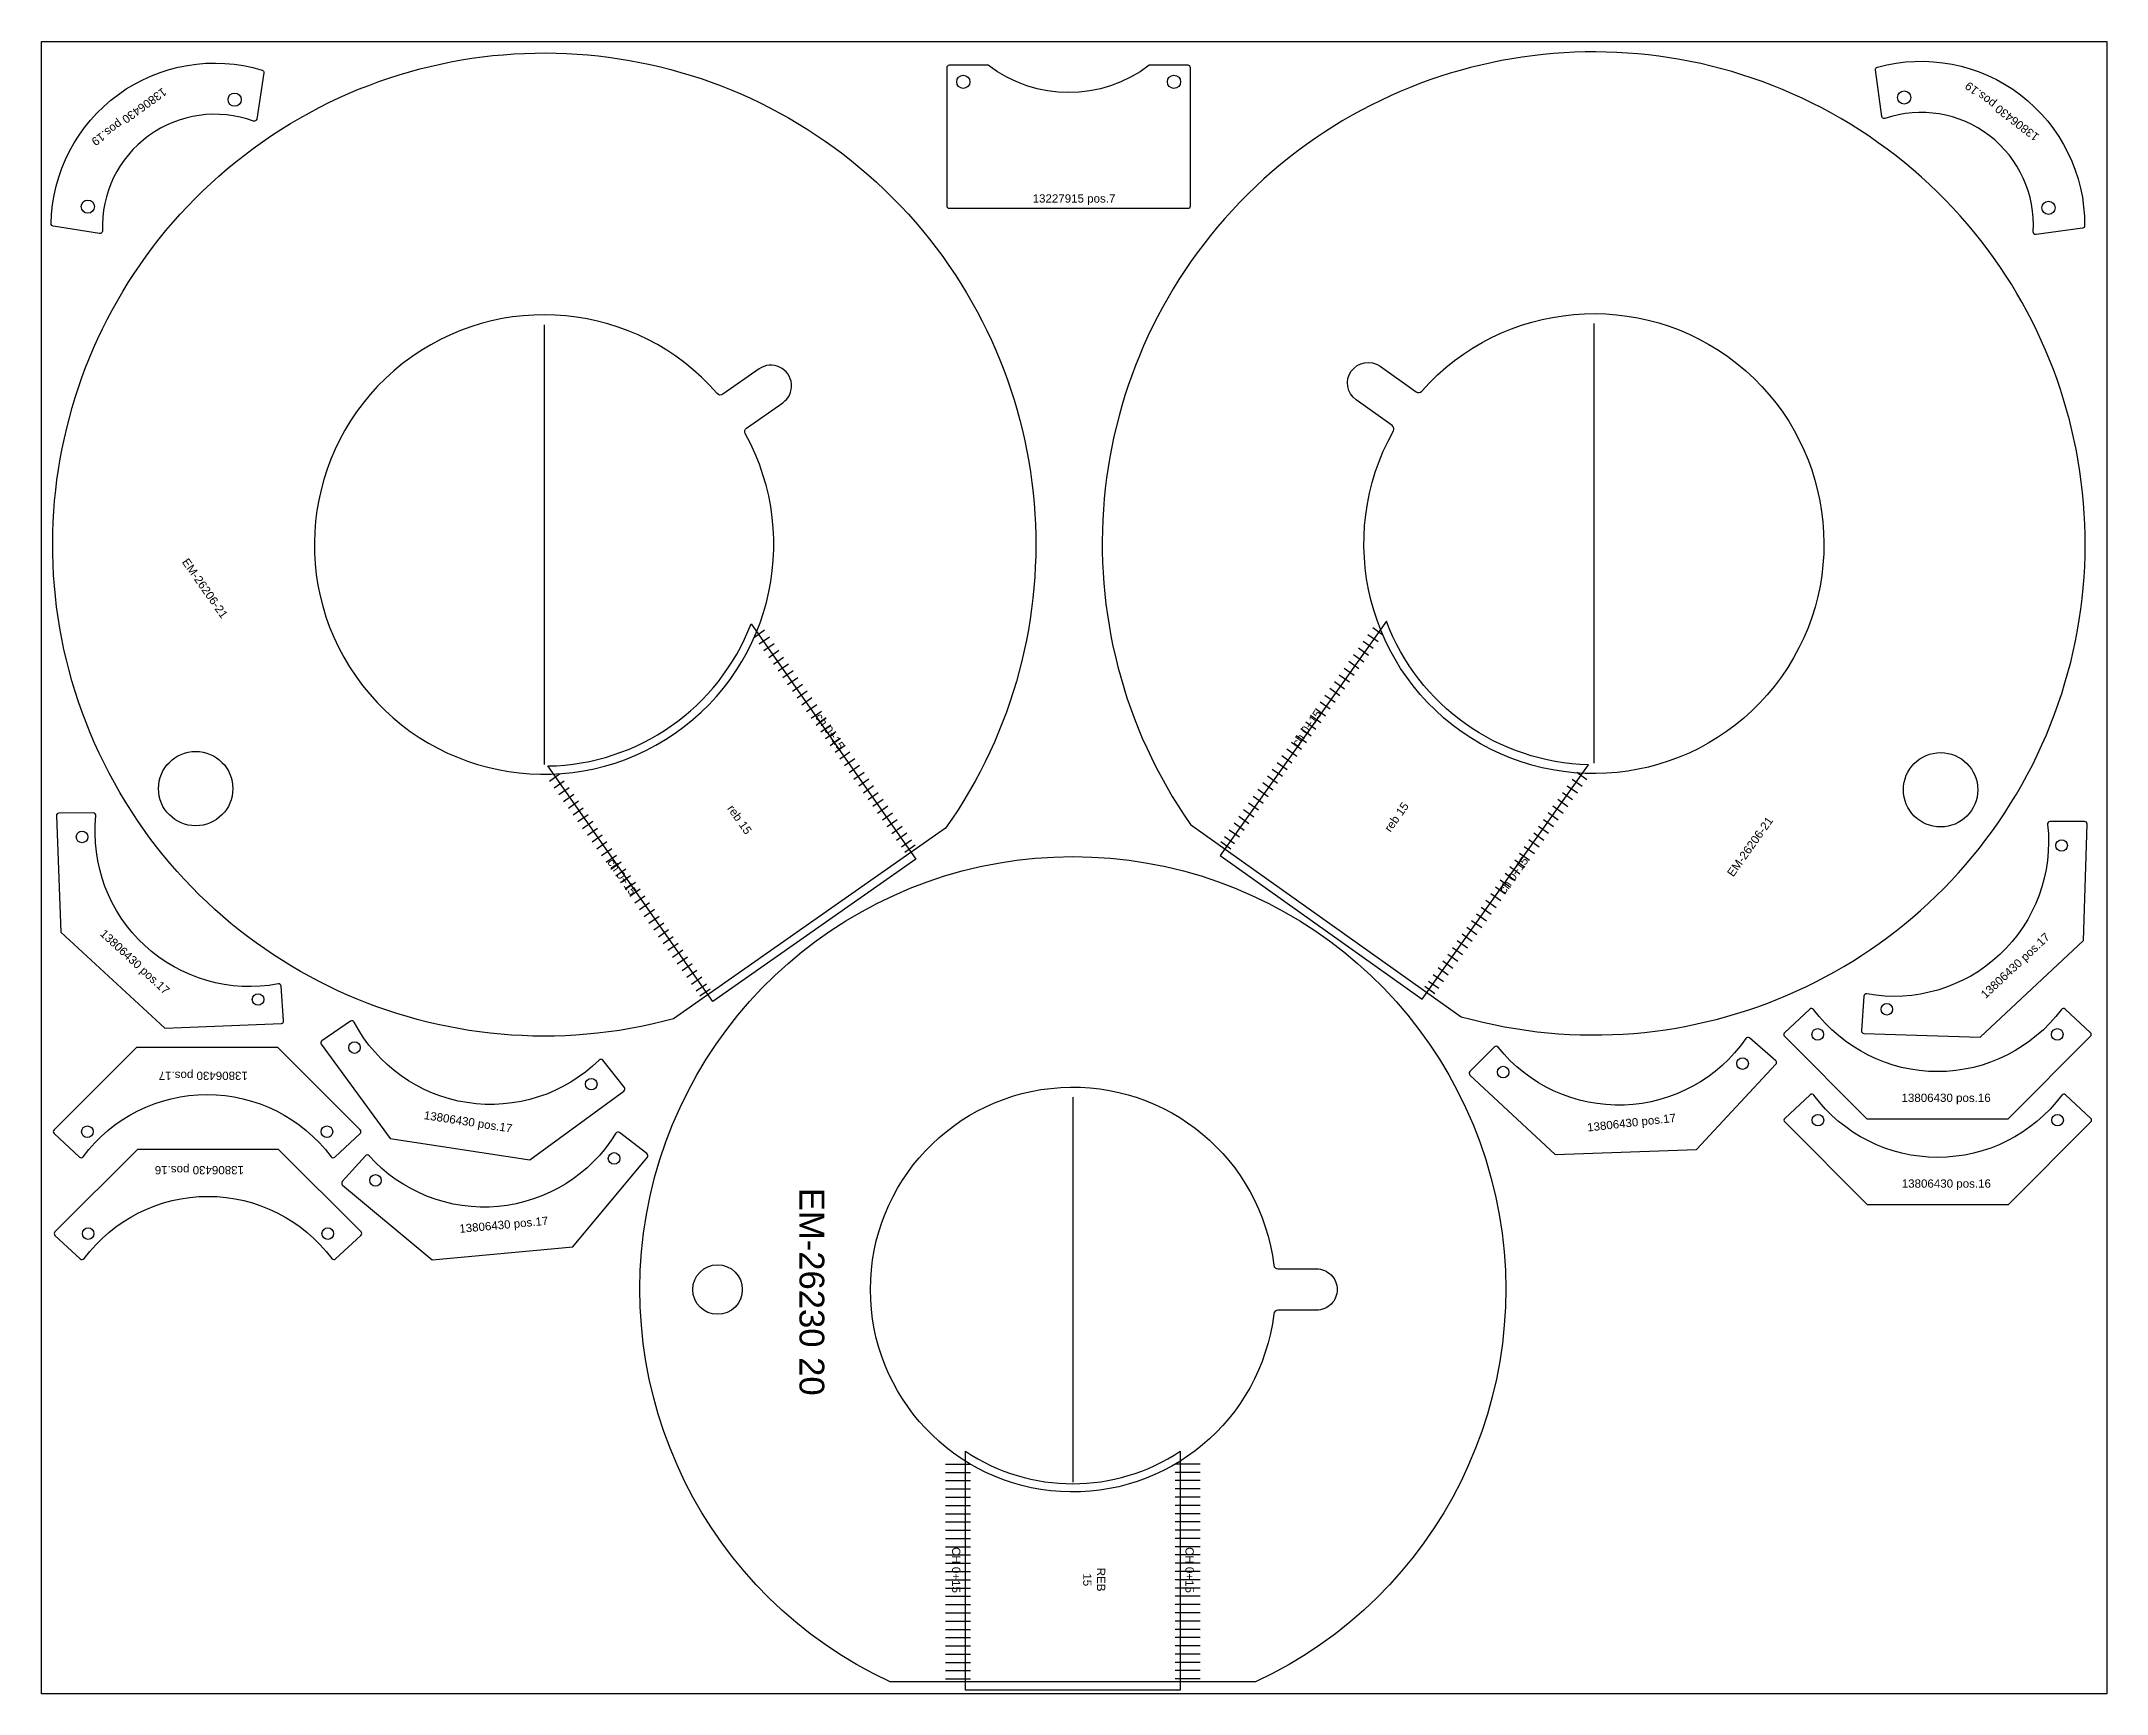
# Model space of a CAD drawing. Header units: millimetres. Extents: x 11127 to 13627, y 2530 to 4530.
import ezdxf

# ---------------------------------------------------------------- set-up
doc = ezdxf.new("R2010")
doc.units = ezdxf.units.MM
for name, color, linetype in [('13227915', 7, 'Continuous'), ('13806430', 7, 'Continuous'), ('Chanfro', 1, 'Continuous'), ('EM-26206-21', 7, 'Continuous'), ('EM-26230 20', 7, 'Continuous'), ('Rebaixo', 6, 'Continuous'), ('Texto', 3, 'Continuous')]:
    doc.layers.add(name, color=color, linetype=linetype)
doc.styles.get("Standard").update_dxf_attribs({"font": 'arial.ttf'})

msp = doc.modelspace()

# ---------------------------------------------------------------- linework, layer by layer
for p, q in [((11735.3, 4186.7), (11735.3, 3654.7)), ((13005.7, 4188.2), (13005.7, 3656.2)), ((12375.1, 3252), (12375.1, 2786))]:
    msp.add_line(p, q)
msp.add_lwpolyline([(11126.6, 4529.8), (13626.6, 4529.8), (13626.6, 2529.8), (11126.6, 2529.8)], close=True)
at = {"layer": '13227915', "color": 1}
msp.add_lwpolyline([(12222.6, 4497.8), (12222.6, 4330.8, 0.414214), (12225.6, 4327.8), (12514.6, 4327.8, 0.414214), (12517.6, 4330.8), (12517.6, 4497.8, 0.414214), (12514.6, 4500.8), (12467.5, 4500.8, -0.339091), (12272.8, 4500.8), (12225.6, 4500.8, 0.414214)], format="xyb", close=True, dxfattribs=at)
for centre in [(12242.6, 4480.8), (12497.6, 4480.8)]:
    msp.add_circle(centre, 8, dxfattribs=at)
at = {"layer": '13806430', "color": 1}
for points in [[(11387.3, 4435.6, -0.473382), (11383.3, 4433.2, 0.533821), (11200.6, 4300.2, -0.473382), (11197.1, 4297.1), (11141, 4306, -0.373642), (11138.5, 4309.1, -0.497593), (11393.8, 4495, -0.373642), (11395.9, 4491.7)], [(13541, 4296, -0.473382), (13537.6, 4299.2, 0.533821), (13358.1, 4436.5, -0.473382), (13354.2, 4438.9), (13346.8, 4495.2, -0.373642), (13349, 4498.5, -0.497593), (13599.9, 4306.6, -0.373642), (13597.3, 4303.7)], [(11276, 3335.5), (11417.1, 3341.1, 0.424939), (11419.9, 3344.3), (11416.7, 3386.2, 0.446573), (11413.2, 3388.9, -0.502371), (11192.7, 3592.5, 0.446573), (11189.7, 3595.8), (11147.8, 3595.6, 0.424939), (11144.8, 3592.5), (11150.4, 3451.5)], [(13598.4, 3441.4), (13602.9, 3582.4, 0.424939), (13599.9, 3585.5), (13557.9, 3585.4, 0.446573), (13555, 3582, -0.502371), (13336.1, 3376.8, 0.446573), (13332.5, 3374.1), (13329.7, 3332.2, 0.424939), (13332.6, 3329), (13473.6, 3324.4)], [(13236.5, 3325.6), (13336.3, 3225.8), (13507.3, 3225.8), (13607.1, 3325.6, 0.424939), (13607, 3329.9), (13576.3, 3358.5, 0.446573), (13571.8, 3358.1, -0.502371), (13271.8, 3358.1, 0.446573), (13267.3, 3358.5), (13236.6, 3329.9, 0.424939)], [(11717.9, 3175.9), (11831.8, 3259.3, 0.424939), (11832.4, 3263.6), (11806.3, 3296.5, 0.446573), (11801.9, 3296.8, -0.502371), (11505.3, 3342.6, 0.446573), (11501, 3343.7), (11466.3, 3320.1, 0.424939), (11465.5, 3315.9), (11548.9, 3202)], [(11241.8, 3312), (11142, 3212.2, 0.424939), (11142, 3207.9), (11172.8, 3179.3, 0.446573), (11177.2, 3179.7, -0.502371), (11477.3, 3179.7, 0.446573), (11481.7, 3179.3), (11512.5, 3207.9, 0.424939), (11512.6, 3212.2), (11412.8, 3312)], [(13130, 3188.4), (13226.2, 3291.7, 0.424939), (13226, 3296), (13194.2, 3323.5, 0.446573), (13189.8, 3322.9, -0.502371), (12889.9, 3312.3, 0.446573), (12885.5, 3312.6), (12855.7, 3282.9, 0.424939), (12855.8, 3278.6), (12959.1, 3182.4)], [(13236.8, 3221.8), (13336.6, 3122), (13507.6, 3122), (13607.4, 3221.8, 0.424939), (13607.3, 3226.1), (13576.6, 3254.7, 0.446573), (13572.1, 3254.3, -0.502371), (13272.1, 3254.3, 0.446573), (13267.7, 3254.7), (13236.9, 3226.1, 0.424939)], [(11770, 3070.7), (11860.2, 3179.2, 0.424939), (11859.7, 3183.5), (11826.5, 3209.1, 0.446573), (11822.1, 3208.3, -0.502371), (11523.3, 3180.9, 0.446573), (11518.9, 3180.9), (11490.9, 3149.6, 0.424939), (11491.2, 3145.3), (11599.7, 3055)], [(11513.6, 3088.9), (11413.8, 3188.7), (11242.8, 3188.7), (11143, 3088.9, 0.424939), (11143.1, 3084.6), (11173.8, 3056, 0.446573), (11178.3, 3056.4, -0.502371), (11478.3, 3056.4, 0.446573), (11482.8, 3056), (11513.5, 3084.6, 0.424939)]]:
    msp.add_lwpolyline(points, format="xyb", close=True, dxfattribs=at)
for centre, radius in [((11360.6, 4459.2), 8), ((13381.4, 4461.9), 8), ((11182.8, 4329.7), 8), ((13556.1, 4328.3), 8), ((11175.9, 3566.8), 7), ((13572, 3556.5), 7), ((11388.9, 3370.1), 7), ((13360.4, 3358.2), 7), ((13276.8, 3327.8), 7), ((13566.8, 3327.8), 7), ((11505.7, 3311.9), 7), ((12896, 3282.2), 7), ((13185.8, 3292.5), 7), ((11792.3, 3267.6), 7), ((13277.1, 3224), 7), ((13567.1, 3224), 7), ((11182.3, 3210), 7), ((11472.3, 3210), 7), ((11819.9, 3177.7), 7), ((11531.1, 3151.1), 7), ((11183.3, 3086.7), 7), ((11473.3, 3086.7), 7)]:
    msp.add_circle(centre, radius, dxfattribs=at)
at = {"layer": 'Chanfro'}
for p, q in [((12002.1, 3816.9), (11989.8, 3808.3)), ((12007.8, 3808.7), (11995.5, 3800.1)), ((12013.5, 3800.5), (12001.3, 3791.9)), ((12726.6, 3803.8), (12738.8, 3795.2)), ((12732.4, 3812), (12744.6, 3803.3)), ((12738.2, 3820.2), (12750.4, 3811.5)), ((12019.3, 3792.3), (12007, 3783.7)), ((12025, 3784.1), (12012.7, 3775.5)), ((12030.8, 3775.9), (12018.5, 3767.3)), ((12709.2, 3779.4), (12721.5, 3770.7)), ((12715, 3787.5), (12727.3, 3778.9)), ((12720.8, 3795.7), (12733.1, 3787)), ((12036.5, 3767.8), (12024.2, 3759.2)), ((12042.2, 3759.6), (12029.9, 3751)), ((12048, 3751.4), (12035.7, 3742.8)), ((12691.9, 3754.9), (12704.1, 3746.2)), ((12697.7, 3763.1), (12709.9, 3754.4)), ((12703.5, 3771.2), (12715.7, 3762.6)), ((12053.7, 3743.2), (12041.4, 3734.6)), ((12059.4, 3735), (12047.1, 3726.4)), ((12065.2, 3726.8), (12052.9, 3718.2)), ((12674.5, 3730.5), (12686.7, 3721.8)), ((12680.3, 3738.6), (12692.5, 3729.9)), ((12686.1, 3746.8), (12698.3, 3738.1)), ((12070.9, 3718.6), (12058.6, 3710)), ((12076.6, 3710.4), (12064.3, 3701.8)), ((12082.4, 3702.2), (12070.1, 3693.6)), ((12657.1, 3706), (12669.4, 3697.3)), ((12662.9, 3714.2), (12675.2, 3705.5)), ((12668.7, 3722.3), (12680.9, 3713.6)), ((12088.1, 3694), (12075.8, 3685.4)), ((12093.8, 3685.8), (12081.6, 3677.2)), ((12099.6, 3677.6), (12087.3, 3669)), ((12639.8, 3681.6), (12652, 3672.9)), ((12645.6, 3689.7), (12657.8, 3681)), ((12651.3, 3697.9), (12663.6, 3689.2)), ((12105.3, 3669.5), (12093, 3660.9)), ((12111.1, 3661.3), (12098.8, 3652.7)), ((12116.8, 3653.1), (12104.5, 3644.5)), ((12622.4, 3657.1), (12634.6, 3648.4)), ((12628.2, 3665.2), (12640.4, 3656.6)), ((12634, 3673.4), (12646.2, 3664.7)), ((11741.6, 3634.5), (11753.9, 3643.1)), ((11747.3, 3626.3), (11759.6, 3634.9)), ((11753.1, 3618.1), (11765.3, 3626.7)), ((12122.5, 3644.9), (12110.2, 3636.3)), ((12128.3, 3636.7), (12116, 3628.1)), ((12134, 3628.5), (12121.7, 3619.9)), ((12605, 3632.6), (12617.2, 3624)), ((12610.8, 3640.8), (12623, 3632.1)), ((12616.6, 3648.9), (12628.8, 3640.3)), ((12985.9, 3619.7), (12973.7, 3628.4)), ((12991.7, 3627.9), (12979.4, 3636.5)), ((12997.5, 3636), (12985.2, 3644.7)), ((11758.8, 3609.9), (11771.1, 3618.5)), ((11764.5, 3601.7), (11776.8, 3610.4)), ((11770.3, 3593.6), (11782.5, 3602.2)), ((12139.7, 3620.3), (12127.4, 3611.7)), ((12145.5, 3612.1), (12133.2, 3603.5)), ((12151.2, 3603.9), (12138.9, 3595.3)), ((12581.9, 3600), (12594.1, 3591.3)), ((12587.6, 3608.2), (12599.9, 3599.5)), ((12593.4, 3616.3), (12605.7, 3607.6)), ((12599.2, 3624.5), (12611.5, 3615.8)), ((12968.5, 3595.2), (12956.3, 3603.9)), ((12974.3, 3603.4), (12962.1, 3612.1)), ((12980.1, 3611.6), (12967.9, 3620.2)), ((11776, 3585.4), (11788.3, 3594)), ((11781.7, 3577.2), (11794, 3585.8)), ((11787.5, 3569), (11799.8, 3577.6)), ((12156.9, 3595.7), (12144.6, 3587.1)), ((12162.7, 3587.5), (12150.4, 3578.9)), ((12168.4, 3579.4), (12156.1, 3570.7)), ((12564.5, 3575.6), (12576.7, 3566.9)), ((12570.3, 3583.7), (12582.5, 3575)), ((12576.1, 3591.9), (12588.3, 3583.2)), ((12951.1, 3570.8), (12938.9, 3579.5)), ((12956.9, 3578.9), (12944.7, 3587.6)), ((12962.7, 3587.1), (12950.5, 3595.8)), ((11793.2, 3560.8), (11805.5, 3569.4)), ((11798.9, 3552.6), (11811.2, 3561.2)), ((11804.7, 3544.4), (11817, 3553)), ((12174.1, 3571.2), (12161.9, 3562.6)), ((12179.9, 3563), (12167.6, 3554.4)), ((12184.3, 3556.7), (12172, 3548.1)), ((12554.2, 3561.2), (12566.5, 3552.5)), ((12558.7, 3567.4), (12570.9, 3558.7)), ((12933.8, 3546.3), (12921.5, 3555)), ((12939.6, 3554.5), (12927.3, 3563.2)), ((12945.3, 3562.6), (12933.1, 3571.3)), ((11810.4, 3536.2), (11822.7, 3544.8)), ((11816.1, 3528), (11828.4, 3536.6)), ((11821.9, 3519.8), (11834.2, 3528.4)), ((12916.4, 3521.9), (12904.2, 3530.6)), ((12922.2, 3530), (12910, 3538.7)), ((12928, 3538.2), (12915.7, 3546.9)), ((11827.6, 3511.6), (11839.9, 3520.2)), ((11833.3, 3503.5), (11845.6, 3512.1)), ((11839.1, 3495.3), (11851.4, 3503.9)), ((12899, 3497.4), (12886.8, 3506.1)), ((12904.8, 3505.6), (12892.6, 3514.3)), ((12910.6, 3513.7), (12898.4, 3522.4)), ((11844.8, 3487.1), (11857.1, 3495.7)), ((11850.6, 3478.9), (11862.8, 3487.5)), ((11856.3, 3470.7), (11868.6, 3479.3)), ((12881.7, 3473), (12869.4, 3481.6)), ((12887.4, 3481.1), (12875.2, 3489.8)), ((12893.2, 3489.3), (12881, 3497.9)), ((11862, 3462.5), (11874.3, 3471.1)), ((11867.8, 3454.3), (11880.1, 3462.9)), ((11873.5, 3446.1), (11885.8, 3454.7)), ((12864.3, 3448.5), (12852, 3457.2)), ((12870.1, 3456.7), (12857.8, 3465.3)), ((12875.9, 3464.8), (12863.6, 3473.5)), ((11879.2, 3437.9), (11891.5, 3446.5)), ((11885, 3429.7), (11897.3, 3438.3)), ((11890.7, 3421.5), (11903, 3430.1)), ((12846.9, 3424), (12834.7, 3432.7)), ((12852.7, 3432.2), (12840.5, 3440.9)), ((12858.5, 3440.3), (12846.3, 3449)), ((11896.4, 3413.3), (11908.7, 3421.9)), ((11902.2, 3405.2), (11914.5, 3413.8)), ((11907.9, 3397), (11920.2, 3405.6)), ((12823.7, 3391.4), (12811.5, 3400.1)), ((12829.5, 3399.6), (12817.3, 3408.3)), ((12835.3, 3407.7), (12823.1, 3416.4)), ((12841.1, 3415.9), (12828.9, 3424.6)), ((11913.6, 3388.8), (11925.9, 3397.4)), ((11919.4, 3380.6), (11931.7, 3389.2)), ((11923.8, 3374.3), (11936.1, 3382.9)), ((12813.5, 3377), (12801.3, 3385.7)), ((12818, 3383.3), (12805.7, 3392)), ((12221.1, 2807.7), (12251.1, 2807.7)), ((12529.1, 2807.7), (12499.1, 2807.7)), ((12221.1, 2797.7), (12251.1, 2797.7)), ((12221.1, 2787.7), (12251.1, 2787.7)), ((12221.1, 2777.7), (12251.1, 2777.7)), ((12529.1, 2797.7), (12499.1, 2797.7)), ((12529.1, 2787.7), (12499.1, 2787.7)), ((12529.1, 2777.7), (12499.1, 2777.7)), ((12221.1, 2767.7), (12251.1, 2767.7)), ((12221.1, 2757.7), (12251.1, 2757.7)), ((12529.1, 2767.7), (12499.1, 2767.7)), ((12529.1, 2757.7), (12499.1, 2757.7)), ((12221.1, 2747.7), (12251.1, 2747.7)), ((12221.1, 2737.7), (12251.1, 2737.7)), ((12221.1, 2727.7), (12251.1, 2727.7)), ((12529.1, 2747.7), (12499.1, 2747.7)), ((12529.1, 2737.7), (12499.1, 2737.7)), ((12529.1, 2727.7), (12499.1, 2727.7)), ((12221.1, 2717.7), (12251.1, 2717.7)), ((12221.1, 2707.7), (12251.1, 2707.7)), ((12529.1, 2717.7), (12499.1, 2717.7)), ((12529.1, 2707.7), (12499.1, 2707.7)), ((12221.1, 2697.7), (12251.1, 2697.7)), ((12221.1, 2687.7), (12251.1, 2687.7)), ((12221.1, 2677.7), (12251.1, 2677.7)), ((12529.1, 2697.7), (12499.1, 2697.7)), ((12529.1, 2687.7), (12499.1, 2687.7)), ((12529.1, 2677.7), (12499.1, 2677.7)), ((12221.1, 2667.7), (12251.1, 2667.7)), ((12221.1, 2657.7), (12251.1, 2657.7)), ((12529.1, 2667.7), (12499.1, 2667.7)), ((12529.1, 2657.7), (12499.1, 2657.7)), ((12221.1, 2647.7), (12251.1, 2647.7)), ((12221.1, 2637.7), (12251.1, 2637.7)), ((12221.1, 2627.7), (12251.1, 2627.7)), ((12529.1, 2647.7), (12499.1, 2647.7)), ((12529.1, 2637.7), (12499.1, 2637.7)), ((12529.1, 2627.7), (12499.1, 2627.7)), ((12221.1, 2617.7), (12251.1, 2617.7)), ((12221.1, 2607.7), (12251.1, 2607.7)), ((12529.1, 2617.7), (12499.1, 2617.7)), ((12529.1, 2607.7), (12499.1, 2607.7)), ((12221.1, 2597.7), (12251.1, 2597.7)), ((12221.1, 2587.7), (12251.1, 2587.7)), ((12221.1, 2577.7), (12251.1, 2577.7)), ((12529.1, 2597.7), (12499.1, 2597.7)), ((12529.1, 2587.7), (12499.1, 2587.7)), ((12529.1, 2577.7), (12499.1, 2577.7)), ((12221.1, 2567.7), (12251.1, 2567.7)), ((12221.1, 2557.7), (12251.1, 2557.7)), ((12529.1, 2567.7), (12499.1, 2567.7)), ((12529.1, 2557.7), (12499.1, 2557.7)), ((12221.1, 2547.7), (12251.1, 2547.7)), ((12529.1, 2547.7), (12499.1, 2547.7))]:
    msp.add_line(p, q, dxfattribs=at)
at = {"layer": 'EM-26206-21'}
for points in [[(12221.2, 3577.3), (11891.8, 3346.7, -5.744563)], [(12517.5, 3582), (12845.3, 3349.2, 5.744563)], [(12763.2, 4058.2, 0.383438), (12761.8, 4064.7), (12718.1, 4095.8, -1), (12747, 4136.5), (12790.7, 4105.5, 0.383438), (12797.4, 4106.3, -18.813513)], [(11978.6, 4055.1, -0.383438), (11980.2, 4061.6), (12024.1, 4092.4, 1), (11995.4, 4133.3), (11951.5, 4102.6, -0.383438), (11944.8, 4103.4, 18.813513)]]:
    msp.add_lwpolyline(points, format="xyb", close=True, dxfattribs=at)
for centre in [(11313.4, 3625.3), (13425.5, 3623.9)]:
    msp.add_circle(centre, 45, dxfattribs=at)
at = {"layer": 'EM-26230 20'}
for points in [[(12596.4, 2544), (12153.9, 2544, -4.51528)], [(12618.4, 3048.4, 0.379405), (12623.3, 3044), (12670.1, 3044, -0.414214), (12695.1, 3019), (12695.1, 3019, -0.414214), (12670.1, 2994), (12623.3, 2994, 0.379405), (12618.4, 2989.6, -16.606449)]]:
    msp.add_lwpolyline(points, format="xyb", close=True, dxfattribs=at)
msp.add_circle((11945.1, 3019), 30, dxfattribs=at)
at = {"layer": 'Rebaixo'}
for points in [[(12754.8, 3827.9), (12553.3, 3544.3), (12797.9, 3370.6), (12999.4, 3654.2, -0.306066)], [(11985.6, 3824.8), (12185.1, 3539.8), (11939.3, 3367.7), (11739.8, 3652.7, 0.306066)], [(12245.1, 2823.2, 0.301787), (12505.1, 2823.2), (12505.1, 2534), (12245.1, 2534)]]:
    msp.add_lwpolyline(points, format="xyb", close=True, dxfattribs=at)

# ---------------------------------------------------------------- texts
at = {"layer": 'Chanfro', "char_height": 10}
for s, width, heights, insert, attachment_point, rotation in [('ch 0+15', 79.958, [2.55], (12070.9, 3718), 1, 304.9987), ('ch 0+15', 79.958, [2.55], (12668.7, 3721.7), 3, 54.6159), ('ch 0+15', 79.958, [2.55], (11811, 3536), 7, 304.9987), ('ch 0+15', 79.958, [2.55], (12927.4, 3538), 9, 54.6159), ('{\\W1.22065; }CH 0+15', 63.746, [0], (12228.8, 2712.1), 7, 270), ('{\\W1.22065; }CH 0+15', 63.746, [0], (12521.5, 2712.1), 1, 270)]:
    msp.add_mtext_dynamic_manual_height_columns(s, width=width, gutter_width=12.5, heights=heights, dxfattribs=dict(at, insert=insert, attachment_point=attachment_point, rotation=rotation))
at = {"layer": 'Rebaixo', "char_height": 10}
for s, width, insert, attachment_point, rotation in [('reb 15', 191.299, (11964.6, 3607), 1, 304.9987), ('reb 15', 191.299, (12774.3, 3610), 3, 54.6159), ('{\\W5.52306;  }REB\\P{\\W6.38773;  }15', 112.629, (12414.4, 2725.1), 1, 270)]:
    msp.add_mtext_dynamic_manual_height_columns(s, width=width, gutter_width=12.5, heights=[0], dxfattribs=dict(at, insert=insert, attachment_point=attachment_point, rotation=rotation))
at = {"layer": 'Texto', "color": 1, "char_height": 10, "attachment_point": 1}
for s, insert, rotation in [('13806430 pos.19', (13539.7, 4408.1), 142.5914), ('13806430 pos.19', (11279.4, 4466.2), 216.0601), ('13806430 pos.17', (11203.6, 3455.9), 317.2848), ('13806430 pos.17', (13473.1, 3377.8), 43.147), ('13806430 pos.17', (11376.6, 3272.7), 180), ('13806430 pos.17', (11590.6, 3235.3), 351.2188), ('13806430 pos.17', (12997.2, 3220.1), 6.3456), ('13806430 pos.16', (11371.9, 3158.5), 180), ('13806430 pos.17', (11632.1, 3097.5), 5.248)]:
    msp.add_mtext_dynamic_manual_height_columns(s, width=133.945, gutter_width=12.5, heights=[0], dxfattribs=dict(at, insert=insert, rotation=rotation))
for s, width, insert in [('13227915 pos.7', 353.6, (12326.5, 4344.6)), ('13806430 pos.16', 133.945, (13378.2, 3256.1)), ('13806430 pos.16', 133.945, (13378.5, 3152.3))]:
    msp.add_mtext_dynamic_manual_height_columns(s, width=width, gutter_width=12.5, heights=[0], dxfattribs=dict(at, insert=insert))
at = {"layer": 'Texto', "attachment_point": 1}
for s, width, insert, char_height, rotation in [('EM-26206-21', 439.334, (11304.5, 3905.3), 10, 304.9987), ('EM-26206-21', 439.334, (13166.3, 3523.5), 10, 54.6159), ('{\\W5.23228;  }EM-26230 20', 490, (12074.3, 3264), 30, 270)]:
    msp.add_mtext_dynamic_manual_height_columns(s, width=width, gutter_width=12.5, heights=[0], dxfattribs=dict(at, insert=insert, char_height=char_height, rotation=rotation))

doc.saveas('drawing.dxf')
